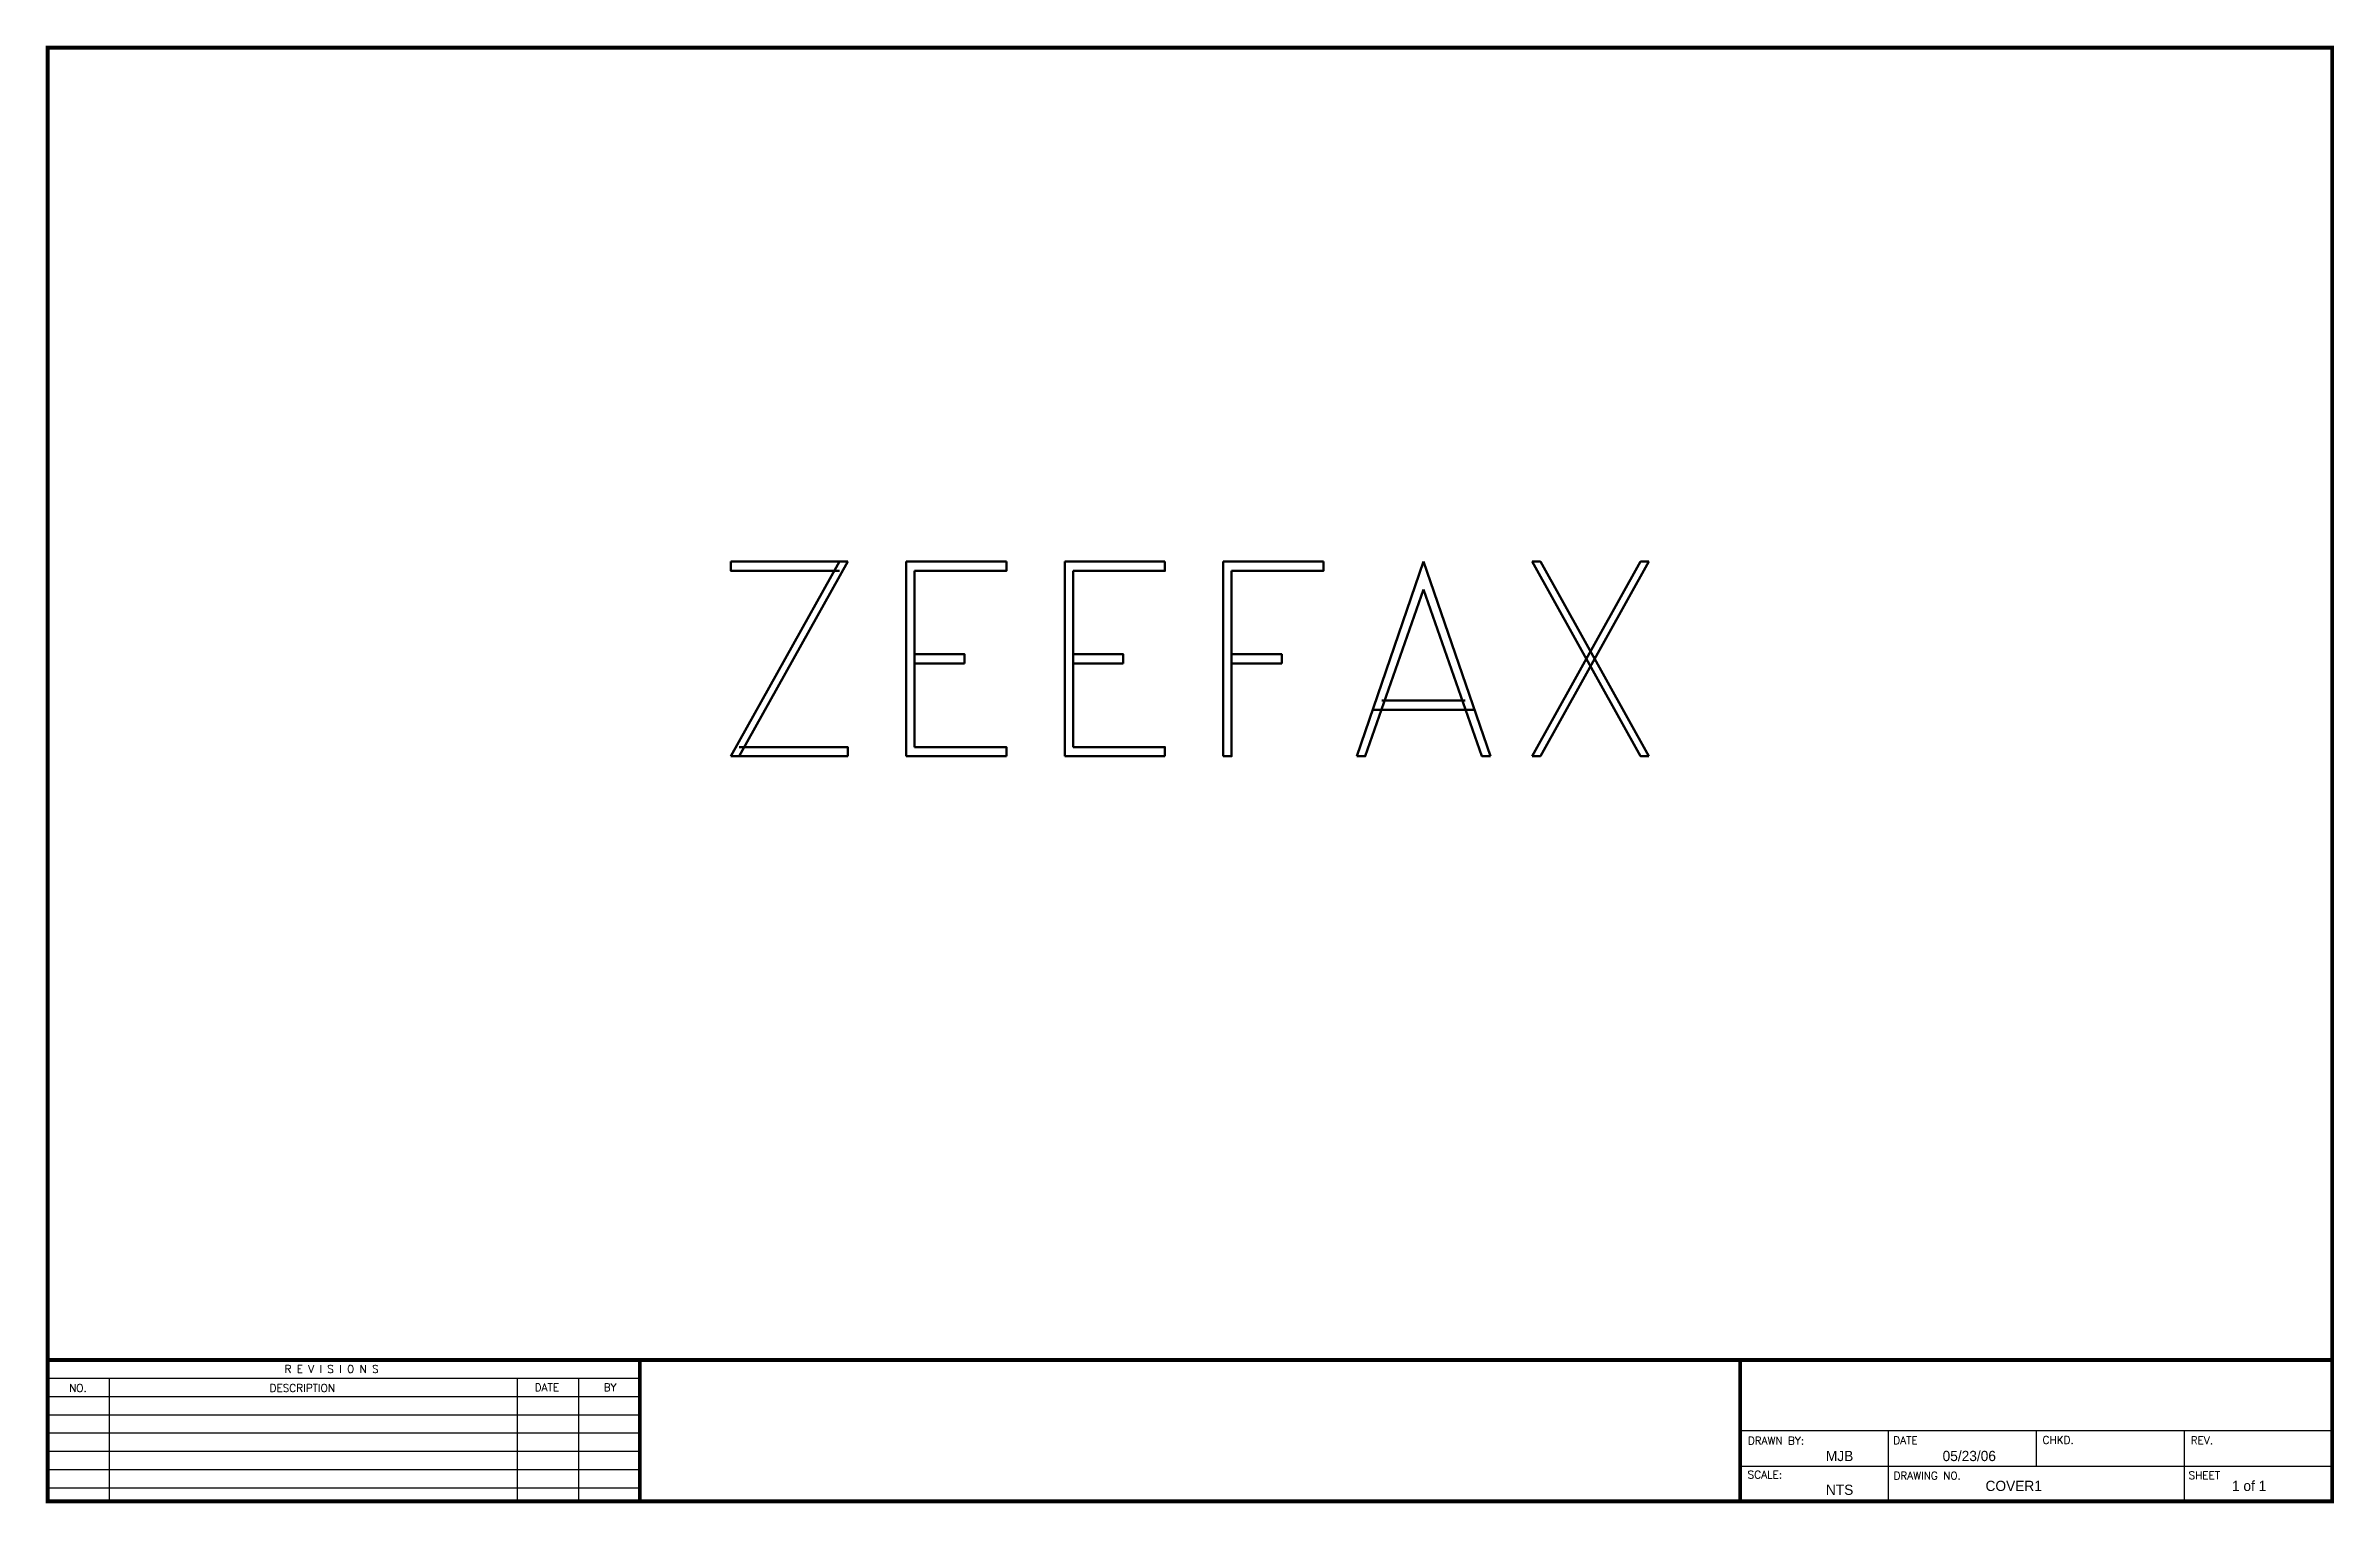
# Model space of a CAD drawing. Extents: x 1.8 to 18.3, y -2 to 8.5.
import ezdxf
from ezdxf.enums import TextEntityAlignment as Align

# ---------------------------------------------------------------- set-up
doc = ezdxf.new("R2010")
doc.units = 0
doc.header["$MEASUREMENT"] = 0
doc.layers.get('0').update_dxf_attribs({"linetype": 'CONTINUOUS'})
doc.styles.add('A1', font='A1.shx')
doc.styles.add('ROMAND', font='ROMAND.shx')

msp = doc.modelspace()

# ---------------------------------------------------------------- linework, layer by layer
at = {"color": 4}
for p, q in [((1.824, -0.956), (1.824, -1.977)), ((1.824, -1.088), (6.101, -1.088)), ((2.268, -1.088), (2.268, -1.977)), ((5.214, -1.088), (5.214, -1.977)), ((5.657, -1.088), (5.657, -1.977))]:
    msp.add_line(p, q, dxfattribs=at)
at = {"color": 3}
for p, q in [((1.824, -1.22), (6.101, -1.22)), ((1.824, -1.352), (6.101, -1.352)), ((1.824, -1.483), (6.101, -1.483)), ((14.048, -1.466), (18.324, -1.466)), ((15.117, -1.466), (15.117, -1.977)), ((16.186, -1.466), (16.186, -1.722)), ((17.255, -1.466), (17.255, -1.977)), ((1.824, -1.615), (6.101, -1.615)), ((1.824, -1.747), (6.101, -1.747)), ((14.048, -1.722), (18.324, -1.722)), ((1.824, -1.878), (6.101, -1.878))]:
    msp.add_line(p, q, dxfattribs=at)
at = {"color": 4, "const_width": 0.0277}
msp.add_lwpolyline([(18.324, -1.977), (18.324, 8.523), (1.824, 8.523), (1.824, -1.977)], close=True, dxfattribs=at)
for points in [[(1.824, -0.956), (18.324, -0.956)], [(6.101, -0.956), (6.101, -1.977)], [(14.048, -1.977), (14.048, -0.956)]]:
    msp.add_lwpolyline(points, dxfattribs=at)

# ---------------------------------------------------------------- texts
at = {"style": 'ROMAND'}
msp.add_text('ZEEFAX', height=1.4062, dxfattribs=at).set_placement((10.074, 3.405), align=Align.CENTER)
for s, height, style, p in [('NO.', 0.0554, 'ROMAND', (1.979, -1.186)), ('DESCRIPTION', 0.05544, 'ROMAND', (3.427, -1.186)), ('R E V I S I O N S', 0.05544, 'ROMAND', (3.535, -1.048)), ('DATE', 0.0554, 'ROMAND', (5.342, -1.182)), ('BY', 0.0554, 'ROMAND', (5.84, -1.181)), ('DRAWN BY:', 0.0554, 'ROMAND', (14.103, -1.566)), ('MJB', 0.074, 'A1', (14.667, -1.686)), ('DATE', 0.0554, 'ROMAND', (15.154, -1.564)), ('05/23/06', 0.074, 'A1', (15.51, -1.686)), ('CHKD.', 0.0554, 'ROMAND', (16.232, -1.561)), ('REV.', 0.0554, 'ROMAND', (17.302, -1.563)), ('SCALE:', 0.0554, 'ROMAND', (14.102, -1.812)), ('DRAWING NO.', 0.05544, 'ROMAND', (15.155, -1.819)), ('SHEET', 0.0554, 'ROMAND', (17.286, -1.816)), ('NTS', 0.074, 'A1', (14.667, -1.93)), ('COVER1', 0.074, 'A1', (15.82, -1.902)), ('1 of 1', 0.074, 'A1', (17.6, -1.902))]:
    msp.add_text(s, height=height, dxfattribs=dict(style=style)).set_placement(p)

doc.saveas('drawing.dxf')
